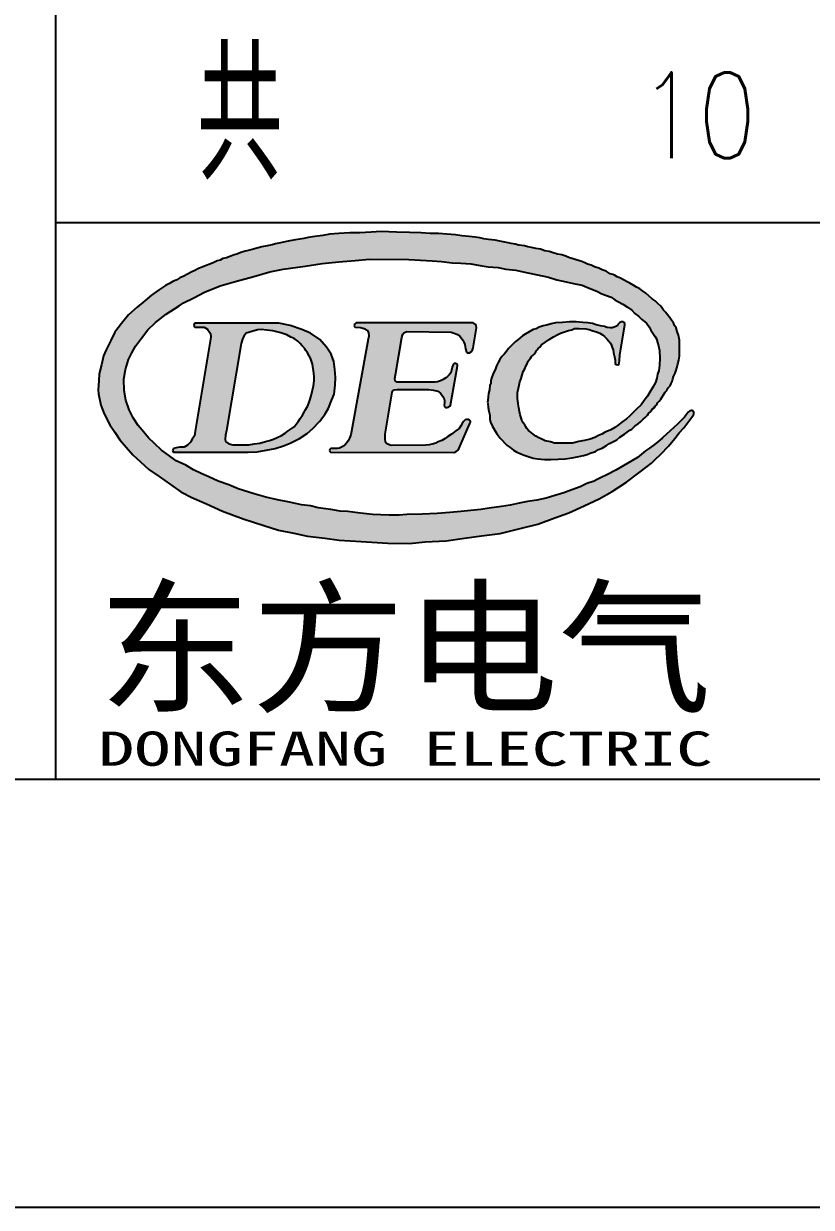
# Model space of a CAD drawing. Header units: millimetres. Extents: x 0 to 297, y 0 to 420.
# Drawn here: x 226.26 to 244.65, y 0 to 27.64 of the extents above; entities that cross this region are included whole.
import ezdxf
from ezdxf.enums import TextEntityAlignment as Align

# ---------------------------------------------------------------- set-up
doc = ezdxf.new("R2010")
doc.units = ezdxf.units.MM
doc.layers.add('PDM_Title', color=7, linetype='Continuous')
doc.styles.add('HZ', font='TXT.SHX', dxfattribs={"width": 0.667, "bigfont": 'HZTXT.SHX'})
doc.styles.add('pdmHT', font='SIMHEI.TTF')

# ---------------------------------------------------------------- blocks, each defined once
blk = doc.blocks.new('FitPDM_DWGFrame')
at = {"layer": 'PDM_Title'}
h = blk.add_hatch(color=2, dxfattribs=at)
h.paths.add_polyline_path([(230.2523, 20.6456), (230.2413, 20.6214), (230.2311, 20.599), (230.2437, 20.5754), (230.2556, 20.5533), (230.4718, 20.5535), (230.5135, 20.5293), (230.5547, 20.5055), (230.5859, 20.4603), (230.6223, 20.4077), (230.6289, 20.321), (230.2641, 18.1215), (230.2465, 18.0149), (230.1958, 17.9358), (230.1509, 17.8655), (230.0816, 17.797), (230.0027, 17.7544), (229.9086, 17.7529), (229.8229, 17.7339), (229.7541, 17.7188), (229.7339, 17.6724), (229.754, 17.6346), (229.7905, 17.6335), (231.504, 17.6335), (231.7114, 17.6452), (231.9226, 17.6838), (232.1291, 17.7216), (232.324, 17.7832), (232.482, 17.8478), (232.7003, 17.9566), (232.8751, 18.0717), (233.0142, 18.1835), (233.1687, 18.3507), (233.2947, 18.5115), (233.3803, 18.6606), (233.4492, 18.8395), (233.5063, 18.9877), (233.5335, 19.1988), (233.5402, 19.3801), (233.5284, 19.5662), (233.4981, 19.7475), (233.4377, 19.9194), (233.329, 20.0861), (233.1778, 20.2643), (232.9578, 20.4125), (232.7562, 20.5008), (232.4807, 20.5891), (232.2136, 20.6463), (231.9609, 20.6484)])
h.paths.add_polyline_path([(231.4508, 20.4115), (231.3983, 20.3464), (231.3719, 20.2712), (231.3359, 20.1691), (230.9932, 18.1381), (230.9683, 18.0326), (230.9674, 17.9388), (230.9742, 17.8804), (231.0489, 17.8316), (231.1391, 17.8029), (231.3206, 17.8014), (231.5174, 17.8068), (231.6397, 17.8249), (231.7729, 17.8447), (231.9065, 17.8824), (231.9974, 17.908), (232.096, 17.9358), (232.1813, 17.9782), (232.2776, 18.026), (232.3634, 18.0772), (232.4347, 18.1356), (232.5077, 18.1766), (232.5714, 18.2248), (232.6203, 18.2845), (232.68, 18.3573), (232.7176, 18.4201), (232.766, 18.501), (232.8059, 18.5674), (232.8324, 18.6116), (232.887, 18.7027), (232.9156, 18.7796), (232.9494, 18.8706), (232.976, 18.98), (232.9999, 19.0784), (233.0259, 19.1856), (233.0427, 19.2968), (233.0444, 19.3859), (233.0366, 19.4756), (233.0002, 19.6877), (232.9572, 19.8251), (232.9256, 19.8832), (232.8861, 19.9557), (232.844, 20.0101), (232.8145, 20.0604), (232.7626, 20.1205), (232.7189, 20.1709), (232.6593, 20.2245), (232.5753, 20.2915), (232.4972, 20.3231), (232.4016, 20.3721), (232.2673, 20.4241), (232.0767, 20.469), (231.938, 20.4857), (231.8072, 20.5013), (231.7179, 20.4904)], flags=0)
h.paths.add_polyline_path([(235.2065, 20.4518), (236.2414, 20.4392), (236.3114, 20.4126), (236.3879, 20.3787), (236.4401, 20.342), (236.4779, 20.3034), (236.5174, 20.2458), (236.5384, 20.2025), (236.5586, 20.1465), (236.5762, 20.044), (236.5997, 19.9714), (236.6157, 19.9517), (236.6358, 19.9502), (236.6677, 19.9534), (236.7064, 19.9777), (236.7399, 20.0204), (236.7588, 20.0734), (236.8327, 20.5401), (236.8267, 20.5885), (236.8074, 20.6177), (236.7796, 20.6406), (236.7521, 20.6536), (234.0239, 20.6536), (233.9846, 20.6254), (233.9796, 20.5875), (233.9964, 20.5529), (234.1208, 20.5418), (234.2098, 20.5213), (234.2769, 20.4803), (234.3123, 20.4314), (234.319, 20.3452), (234.3061, 20.2752), (233.8963, 18.0424), (233.871, 17.9634), (233.8354, 17.9017), (233.7933, 17.8463), (233.7488, 17.788), (233.6824, 17.7494), (233.6312, 17.7281), (233.5901, 17.7186), (233.4305, 17.7194), (233.4095, 17.7052), (233.4035, 17.6714), (233.4103, 17.6469), (233.4259, 17.6324), (236.307, 17.6262), (236.3491, 17.6382), (236.3978, 17.6784), (236.4228, 17.7081), (236.6782, 18.3009), (236.6921, 18.3336), (236.6904, 18.3651), (236.6728, 18.384), (236.6409, 18.3958), (236.5997, 18.3958), (236.5695, 18.3872), (236.533, 18.3502), (236.5013, 18.3019), (236.4661, 18.2484), (236.4278, 18.1898), (236.3474, 18.1307), (236.2455, 18.0557), (236.1653, 17.9967), (236.0985, 17.9555), (236.0217, 17.9082), (235.941, 17.872), (235.8822, 17.8405), (235.7999, 17.8231), (235.7243, 17.8058), (235.65, 17.7964), (234.8437, 17.79), (234.7759, 17.8141), (234.728, 17.8354), (234.7079, 17.8639), (234.7003, 17.9451), (234.7026, 18.055), (234.8571, 18.9885), (234.8654, 19.0383), (234.8826, 19.0664), (234.9086, 19.0876), (234.9781, 19.0957), (235.7105, 19.0957), (235.8321, 19.0795), (235.9304, 19.0566), (235.9933, 19.0117), (236.0319, 18.9604), (236.0715, 18.8997), (236.0858, 18.8414), (236.0823, 18.783), (236.0797, 18.7371), (236.0891, 18.6948), (236.1117, 18.6782), (236.1462, 18.6782), (236.18, 18.6883), (236.2069, 18.7057), (236.2244, 18.735), (236.3825, 19.6066), (236.3909, 19.6553), (236.3858, 19.6829), (236.3724, 19.6924), (236.3429, 19.7025), (236.3093, 19.7008), (236.2863, 19.6822), (236.2668, 19.6154), (236.248, 19.5503), (236.2303, 19.4896), (236.1973, 19.4415), (236.1548, 19.4044), (236.1187, 19.373), (236.0522, 19.3342), (235.9902, 19.298), (235.9229, 19.2743), (235.8651, 19.266), (234.9713, 19.2723), (234.9312, 19.2978), (234.9221, 19.3544), (234.9378, 19.4426), (235.0923, 20.313), (235.1014, 20.3629), (235.1165, 20.3864), (235.1375, 20.418)])
h.paths.add_polyline_path([(241.8166, 18.3903), (241.8619, 18.4507), (241.9029, 18.5055), (241.9092, 18.5236), (241.9121, 18.5425), (241.9111, 18.558), (241.8939, 18.5822), (241.8774, 18.6053), (241.8461, 18.6087), (241.8116, 18.5974), (241.7734, 18.565), (241.7296, 18.5074), (241.6867, 18.451), (241.6729, 18.4329), (241.5284, 18.2841), (241.3543, 18.1286), (241.2671, 18.0509), (241.174, 17.9666), (241.0614, 17.865), (240.9591, 17.7897), (240.8736, 17.7269), (240.7791, 17.6627), (240.5903, 17.5062), (240.46, 17.4295), (240.2715, 17.3187), (240.0881, 17.2107), (239.8958, 17.1153), (239.7274, 17.0317), (239.6362, 16.9864), (239.584, 16.9605), (239.409, 16.8989), (239.2558, 16.8275), (239.0602, 16.7553), (238.8745, 16.6866), (238.6605, 16.6229), (238.457, 16.5623), (238.2419, 16.5135), (238.0262, 16.4781), (237.8322, 16.4462), (237.6215, 16.3998), (237.4155, 16.3688), (237.1293, 16.3256), (236.9376, 16.2966), (236.7039, 16.2743), (236.471, 16.2521), (236.2081, 16.2271), (235.9156, 16.1991), (235.5675, 16.1826), (235.2058, 16.1802), (235.0281, 16.1664), (234.7902, 16.1641), (234.4015, 16.1814), (234.1973, 16.2044), (234.0613, 16.2198), (233.8258, 16.2463), (233.648, 16.2539), (233.4345, 16.2954), (233.137, 16.331), (232.954, 16.3781), (232.743, 16.4034), (232.4635, 16.4632), (232.1857, 16.5227), (231.9098, 16.5818), (231.6418, 16.6636), (231.2642, 16.7788), (231.0532, 16.8708), (230.7987, 16.9562), (230.5805, 17.0552), (230.4014, 17.1364), (230.2212, 17.2181), (230.0458, 17.3269), (229.8225, 17.4328), (229.6386, 17.564), (229.4761, 17.68), (229.3174, 17.8334), (229.1736, 17.9722), (229.023, 18.151), (228.936, 18.2543), (228.8123, 18.4395), (228.719, 18.6237), (228.6479, 18.8492), (228.6062, 19.0749), (228.6013, 19.335), (228.6381, 19.5607), (228.7043, 19.7956), (228.7873, 19.9521), (228.8704, 20.1088), (229.013, 20.2997), (229.1576, 20.4935), (229.3367, 20.6611), (229.5893, 20.8591), (229.8886, 21.0525), (229.9909, 21.1187), (230.2319, 21.2413), (230.4782, 21.3666), (230.8467, 21.5151), (231.2294, 21.6234), (231.6311, 21.7369), (232.0065, 21.8431), (232.3159, 21.9042), (232.8284, 21.981), (233.2307, 22.0414), (233.6182, 22.0755), (233.9976, 22.1088), (234.3374, 22.1387), (235.2491, 22.1307), (235.796, 22.0985), (236.0159, 22.085), (236.2649, 22.0563), (236.4673, 22.0447), (236.7038, 22.0312), (236.9171, 21.9963), (237.1064, 21.9653), (237.3402, 21.9445), (237.5217, 21.9111), (237.7547, 21.8847), (237.9937, 21.8325), (238.2561, 21.7753), (238.5154, 21.7188), (238.7086, 21.661), (238.9281, 21.6122), (239.1005, 21.5739), (239.2971, 21.5301), (239.4628, 21.4672), (239.6467, 21.3973), (239.7632, 21.3337), (239.8681, 21.2958), (239.9759, 21.2497), (240.0655, 21.1887), (240.1465, 21.1461), (240.2483, 21.0925), (240.3585, 21.0162), (240.4585, 20.947), (240.5333, 20.8758), (240.6191, 20.8136), (240.6872, 20.7417), (240.8023, 20.649), (240.8672, 20.5576), (240.9065, 20.4833), (240.9538, 20.416), (240.998, 20.3412), (241.0351, 20.2786), (241.0568, 20.1973), (241.0863, 20.1133), (241.1054, 20.0046), (241.1115, 19.821), (241.1092, 19.6664), (241.0901, 19.5426), (241.0607, 19.454), (241.0414, 19.3631), (241.0095, 19.2624), (240.9538, 19.1495), (240.9047, 19.0765), (240.8229, 18.9401), (240.745, 18.8382), (240.6788, 18.7386), (240.5718, 18.6357), (240.4907, 18.5576), (240.4026, 18.4734), (240.3364, 18.41), (240.2287, 18.3313), (240.1463, 18.271), (240.0604, 18.2082), (239.9675, 18.1574), (239.8363, 18.0993), (239.759, 18.0551), (239.6787, 18.0194), (239.5935, 17.9735), (239.4898, 17.9349), (239.3531, 17.9078), (239.2201, 17.8815), (239.0711, 17.8432), (238.8743, 17.8408), (238.653, 17.8448), (238.558, 17.8719), (238.4402, 17.8961), (238.3595, 17.9349), (238.2891, 17.9686), (238.2208, 18.0114), (238.1585, 18.0505), (238.1203, 18.0891), (238.0803, 18.1172), (238.0441, 18.1414), (238.0098, 18.1886), (237.9815, 18.2274), (237.9601, 18.2732), (237.9258, 18.3152), (237.8951, 18.3786), (237.8767, 18.4372), (237.8553, 18.5054), (237.8404, 18.5822), (237.8238, 18.6676), (237.8059, 18.7595), (237.7895, 18.8969), (237.7895, 19.0288), (237.8164, 19.1283), (237.8258, 19.1991), (237.8424, 19.2728), (237.8749, 19.3551), (237.9012, 19.4408), (237.9253, 19.5191), (237.9633, 19.5806), (237.986, 19.6398), (238.0185, 19.7003), (238.0387, 19.7579), (238.0596, 19.7918), (238.0959, 19.8298), (238.1174, 19.8665), (238.1567, 19.9), (238.1806, 19.9203), (238.1934, 19.9472), (238.2149, 19.9742), (238.2351, 20.0099), (238.2528, 20.0261), (238.2725, 20.0513), (238.3154, 20.0888), (238.3547, 20.1435), (238.4543, 20.213), (238.5312, 20.2667), (238.6273, 20.3236), (238.7168, 20.3765), (238.7965, 20.4133), (238.8664, 20.4357), (238.9784, 20.4717), (239.0595, 20.4902), (239.1196, 20.5195), (239.2331, 20.5224), (239.3833, 20.5172), (239.463, 20.5004), (239.5525, 20.4671), (239.6322, 20.4464), (239.7101, 20.4112), (239.772, 20.3732), (239.8192, 20.3312), (239.8744, 20.2822), (239.9202, 20.2248), (239.9596, 20.1754), (239.9851, 20.1269), (240.0011, 20.0757), (240.0269, 20.0222), (240.03, 19.9548), (240.0539, 19.8634), (240.068, 19.7811), (240.0717, 19.7011), (240.0833, 19.6844), (240.0993, 19.6775), (240.1361, 19.6723), (240.1526, 19.6815), (240.1655, 19.7028), (240.1686, 19.7823), (240.1809, 19.8968), (240.2995, 20.6083), (240.2995, 20.6417), (240.2804, 20.663), (240.2553, 20.6785), (240.2155, 20.6791), (240.178, 20.6641), (240.1535, 20.6417), (240.1333, 20.6123), (240.1156, 20.5866), (240.0879, 20.5709), (240.0443, 20.5536), (239.9997, 20.5359), (239.9512, 20.5385), (239.8807, 20.5488), (239.8218, 20.5673), (239.7305, 20.5868), (239.6254, 20.6093), (239.5404, 20.641), (239.4306, 20.6538), (239.3148, 20.6613), (239.1621, 20.6786), (239.0035, 20.6808), (238.8422, 20.6635), (238.6803, 20.6526), (238.578, 20.633), (238.4958, 20.6082), (238.3873, 20.5846), (238.2978, 20.5519), (238.2248, 20.5162), (238.153, 20.4955), (238.0599, 20.4411), (237.9706, 20.3889), (237.9038, 20.3499), (237.8489, 20.3006), (237.801, 20.2575), (237.7355, 20.2131), (237.656, 20.1297), (237.5814, 20.0515), (237.5241, 19.9777), (237.4817, 19.9231), (237.4254, 19.8656), (237.3809, 19.7971), (237.3423, 19.724), (237.3037, 19.6509), (237.2656, 19.5576), (237.2294, 19.4886), (237.1924, 19.3868), (237.171, 19.3056), (237.1654, 19.2475), (237.1458, 19.1957), (237.1351, 19.0928), (237.1124, 19.0047), (237.1075, 18.9299), (237.1014, 18.8384), (237.0895, 18.8044), (237.0987, 18.7699), (237.1086, 18.6755), (237.1176, 18.5883), (237.1447, 18.4965), (237.145, 18.408), (237.1634, 18.332), (237.2051, 18.2325), (237.2511, 18.1576), (237.3015, 18.0756), (237.3402, 18.0247), (237.3886, 17.9611), (237.4359, 17.9153), (237.4978, 17.8469), (237.5474, 17.7919), (237.6201, 17.7394), (237.6998, 17.6817), (237.7771, 17.6346), (237.8501, 17.6047), (237.9211, 17.5755), (238.0365, 17.5361), (238.1528, 17.4965), (238.2688, 17.4772), (238.4172, 17.4662), (238.5684, 17.4628), (238.742, 17.4715), (238.906, 17.4796), (239.0687, 17.5014), (239.222, 17.5348), (239.3307, 17.5585), (239.4141, 17.5767), (239.4875, 17.61), (239.6114, 17.6514), (239.6788, 17.6952), (239.7678, 17.7274), (239.8695, 17.7861), (239.94, 17.8327), (240.0142, 17.8716), (240.1099, 17.9251), (240.1828, 17.9868), (240.2858, 18.0523), (240.3545, 18.1036), (240.414, 18.148), (240.4569, 18.1715), (240.5323, 18.2394), (240.6071, 18.2923), (240.6728, 18.3505), (240.7249, 18.4063), (240.7684, 18.4413), (240.8272, 18.4989), (240.8487, 18.5398), (240.9085, 18.5904), (240.9447, 18.6468), (240.9839, 18.6716), (241.0066, 18.7073), (241.0428, 18.7424), (241.0636, 18.7827), (241.0974, 18.827), (241.1372, 18.869), (241.1611, 18.9133), (241.2005, 18.9692), (241.2391, 19.0325), (241.2771, 19.0716), (241.3126, 19.1389), (241.3593, 19.1862), (241.3806, 19.2366), (241.3984, 19.2844), (241.4186, 19.3466), (241.437, 19.4031), (241.4731, 19.4795), (241.4991, 19.5501), (241.5187, 19.629), (241.5359, 19.698), (241.5572, 19.7836), (241.5728, 19.8723), (241.5764, 20.0347), (241.5697, 20.248), (241.5513, 20.3654), (241.5175, 20.4527), (241.4935, 20.5357), (241.4555, 20.5926), (241.4316, 20.6536), (241.3905, 20.7187), (241.3356, 20.7917), (241.2967, 20.8435), (241.2555, 20.8982), (241.2019, 20.9529), (241.1382, 21.0433), (241.0642, 21.1047), (241.0018, 21.1709), (240.9379, 21.2146), (240.8644, 21.2797), (240.7907, 21.3449), (240.7106, 21.3982), (240.6475, 21.4494), (240.5696, 21.4885), (240.5046, 21.5288), (240.4126, 21.5794), (240.3354, 21.622), (240.2686, 21.6564), (240.1964, 21.6935), (240.116, 21.7277), (240.0571, 21.7663), (240.0161, 21.7841), (239.9559, 21.8014), (239.8572, 21.8592), (239.7647, 21.8921), (239.6875, 21.9295), (239.5887, 21.9634), (239.509, 22.0025), (239.427, 22.0265), (239.3509, 22.0599), (239.2663, 22.0979), (239.1848, 22.1157), (239.0891, 22.1508), (239.005, 22.1727), (238.9193, 22.2075), (238.8242, 22.2409), (238.7212, 22.2575), (238.625, 22.292), (238.5323, 22.3162), (238.4276, 22.3366), (238.3295, 22.3735), (238.2173, 22.3936), (238.1207, 22.4109), (238.0352, 22.431), (237.9518, 22.4506), (237.8206, 22.4697), (237.739, 22.4887), (237.6447, 22.5036), (237.5686, 22.5255), (237.4577, 22.5441), (237.3811, 22.5643), (237.2652, 22.5815), (237.1131, 22.5982), (237.0034, 22.6185), (236.9117, 22.6354), (236.8043, 22.6552), (236.6656, 22.6703), (236.4909, 22.6892), (236.3421, 22.7053), (236.1396, 22.7273), (235.9489, 22.7383), (235.7472, 22.7429), (235.5438, 22.7538), (235.2722, 22.7625), (234.9627, 22.7723), (234.6075, 22.7836), (234.3732, 22.775), (234.1047, 22.7531), (233.8784, 22.752), (233.619, 22.7405), (233.4101, 22.7208), (233.2409, 22.6903), (233.0545, 22.6706), (232.9012, 22.6481), (232.7988, 22.6251), (232.7112, 22.6054), (232.6059, 22.5928), (232.4772, 22.5708), (232.3937, 22.553), (232.2532, 22.523), (232.1427, 22.4993), (232.0578, 22.4758), (231.9462, 22.4522), (231.8219, 22.4319), (231.7348, 22.4077), (231.6468, 22.3834), (231.5432, 22.3546), (231.4339, 22.3243), (231.3258, 22.2942), (231.2388, 22.2562), (231.1762, 22.2383), (231.0923, 22.2144), (230.9941, 22.1739), (230.9082, 22.1567), (230.8469, 22.1201), (230.7789, 22.0988), (230.6954, 22.0649), (230.6036, 22.0275), (230.5178, 21.9926), (230.4272, 21.9556), (230.3401, 21.9201), (230.2543, 21.877), (230.1675, 21.8336), (230.0812, 21.7902), (229.9955, 21.7472), (229.9085, 21.7085), (229.8362, 21.6613), (229.7454, 21.6193), (229.665, 21.5704), (229.5707, 21.5249), (229.5008, 21.4797), (229.4286, 21.4328), (229.3537, 21.3743), (229.2444, 21.3015), (229.0873, 21.171), (228.9121, 21.0179), (228.707, 20.8386), (228.5452, 20.6347), (228.3876, 20.4359), (228.2927, 20.2387), (228.1871, 20.0197), (228.1206, 19.8816), (228.072, 19.6714), (228.0228, 19.4596), (228.013, 19.3009), (228.0065, 19.1948), (228, 19.0894), (228.0058, 18.9982), (228.0621, 18.7346), (228.1405, 18.5274), (228.2682, 18.2705), (228.3858, 18.0979), (228.506, 17.9217), (228.6556, 17.7479), (228.8071, 17.5721), (228.9843, 17.4096), (229.1816, 17.2285), (229.4209, 17.0625), (229.6834, 16.8802), (229.932, 16.7078), (230.1856, 16.5747), (230.5265, 16.4251), (230.9038, 16.2595), (231.3825, 16.0751), (231.8698, 15.9209), (232.2122, 15.8125), (232.564, 15.7394), (232.8882, 15.6721), (233.2875, 15.622), (233.6254, 15.5796), (234.1366, 15.5461), (234.7586, 15.5051), (235.2672, 15.5), (235.6351, 15.5368), (236.1224, 15.5622), (236.554, 15.622), (236.952, 15.6772), (237.3852, 15.7372), (237.8488, 15.8522), (238.2655, 15.9556), (238.6606, 16.0986), (238.9855, 16.2161), (239.3509, 16.3835), (239.699, 16.5429), (240.0009, 16.715), (240.3395, 16.9372), (240.6266, 17.1536), (240.8215, 17.3007), (240.9216, 17.3761), (240.9989, 17.4529), (241.1367, 17.5864), (241.3182, 17.7706), (241.461, 17.9528), (241.5626, 18.0826), (241.6732, 18.1984)])
at = {"layer": 'PDM_Title', "color": 2}
for p, q in [((227, 58), (227, 10)), ((227, 23), (287, 23)), ((233.0545, 22.6706), (232.9012, 22.6481)), ((233.2409, 22.6903), (233.0545, 22.6706)), ((233.4101, 22.7208), (233.2409, 22.6903)), ((233.619, 22.7405), (233.4101, 22.7208)), ((233.8784, 22.752), (233.619, 22.7405)), ((234.1047, 22.7531), (233.8784, 22.752)), ((234.3732, 22.775), (234.1047, 22.7531)), ((234.6075, 22.7836), (234.3732, 22.775)), ((234.9627, 22.7723), (234.6075, 22.7836)), ((235.2722, 22.7625), (234.9627, 22.7723)), ((235.5438, 22.7538), (235.2722, 22.7625)), ((235.7472, 22.7429), (235.5438, 22.7538)), ((235.9489, 22.7383), (235.7472, 22.7429)), ((236.1396, 22.7273), (235.9489, 22.7383)), ((236.3421, 22.7053), (236.1396, 22.7273)), ((236.4909, 22.6892), (236.3421, 22.7053)), ((236.6656, 22.6703), (236.4909, 22.6892)), ((236.8043, 22.6552), (236.6656, 22.6703)), ((231.7348, 22.4077), (231.6468, 22.3834)), ((231.8219, 22.4319), (231.7348, 22.4077)), ((231.9462, 22.4522), (231.8219, 22.4319)), ((232.0578, 22.4758), (231.9462, 22.4522)), ((232.1427, 22.4993), (232.0578, 22.4758)), ((232.2532, 22.523), (232.1427, 22.4993)), ((232.3937, 22.553), (232.2532, 22.523)), ((232.4772, 22.5708), (232.3937, 22.553)), ((232.6059, 22.5928), (232.4772, 22.5708)), ((232.7112, 22.6054), (232.6059, 22.5928)), ((232.7988, 22.6251), (232.7112, 22.6054)), ((232.9012, 22.6481), (232.7988, 22.6251)), ((236.9117, 22.6354), (236.8043, 22.6552)), ((237.0034, 22.6185), (236.9117, 22.6354)), ((237.1131, 22.5982), (237.0034, 22.6185)), ((237.2652, 22.5815), (237.1131, 22.5982)), ((237.3811, 22.5643), (237.2652, 22.5815)), ((237.4577, 22.5441), (237.3811, 22.5643)), ((237.5686, 22.5255), (237.4577, 22.5441)), ((237.6447, 22.5036), (237.5686, 22.5255)), ((237.739, 22.4887), (237.6447, 22.5036)), ((237.8206, 22.4697), (237.739, 22.4887)), ((237.9518, 22.4506), (237.8206, 22.4697)), ((238.0352, 22.431), (237.9518, 22.4506)), ((238.1207, 22.4109), (238.0352, 22.431)), ((238.2173, 22.3936), (238.1207, 22.4109)), ((238.3295, 22.3735), (238.2173, 22.3936)), ((230.8469, 22.1201), (230.7789, 22.0988)), ((230.9082, 22.1567), (230.8469, 22.1201)), ((230.9941, 22.1739), (230.9082, 22.1567)), ((231.0923, 22.2144), (230.9941, 22.1739)), ((231.1762, 22.2383), (231.0923, 22.2144)), ((231.2388, 22.2562), (231.1762, 22.2383)), ((231.3258, 22.2942), (231.2388, 22.2562)), ((231.4339, 22.3243), (231.3258, 22.2942)), ((231.5432, 22.3546), (231.4339, 22.3243)), ((231.6468, 22.3834), (231.5432, 22.3546)), ((233.9976, 22.1088), (234.3374, 22.1387)), ((234.3374, 22.1387), (235.2491, 22.1307)), ((235.2491, 22.1307), (235.796, 22.0985)), ((238.4276, 22.3366), (238.3295, 22.3735)), ((238.5323, 22.3162), (238.4276, 22.3366)), ((238.625, 22.292), (238.5323, 22.3162)), ((238.7212, 22.2575), (238.625, 22.292)), ((238.8242, 22.2409), (238.7212, 22.2575)), ((238.9193, 22.2075), (238.8242, 22.2409)), ((239.005, 22.1727), (238.9193, 22.2075)), ((239.0891, 22.1508), (239.005, 22.1727)), ((239.1848, 22.1157), (239.0891, 22.1508)), ((239.2663, 22.0979), (239.1848, 22.1157)), ((230.2543, 21.877), (230.1675, 21.8336)), ((230.3401, 21.9201), (230.2543, 21.877)), ((230.4272, 21.9556), (230.3401, 21.9201)), ((230.5178, 21.9926), (230.4272, 21.9556)), ((230.6036, 22.0275), (230.5178, 21.9926)), ((230.6954, 22.0649), (230.6036, 22.0275)), ((230.7789, 22.0988), (230.6954, 22.0649)), ((231.6311, 21.7369), (232.0065, 21.8431)), ((232.0065, 21.8431), (232.3159, 21.9042)), ((232.3159, 21.9042), (232.8284, 21.981)), ((232.8284, 21.981), (233.2307, 22.0414)), ((233.2307, 22.0414), (233.6182, 22.0755)), ((233.6182, 22.0755), (233.9976, 22.1088)), ((235.796, 22.0985), (236.0159, 22.085)), ((236.0159, 22.085), (236.2649, 22.0563)), ((236.2649, 22.0563), (236.4673, 22.0447)), ((236.4673, 22.0447), (236.7038, 22.0312)), ((236.7038, 22.0312), (236.9171, 21.9963)), ((236.9171, 21.9963), (237.1064, 21.9653)), ((237.1064, 21.9653), (237.3402, 21.9445)), ((237.3402, 21.9445), (237.5217, 21.9111)), ((237.5217, 21.9111), (237.7547, 21.8847)), ((237.7547, 21.8847), (237.9937, 21.8325)), ((239.3509, 22.0599), (239.2663, 22.0979)), ((239.427, 22.0265), (239.3509, 22.0599)), ((239.509, 22.0025), (239.427, 22.0265)), ((239.5887, 21.9634), (239.509, 22.0025)), ((239.6875, 21.9295), (239.5887, 21.9634)), ((239.7647, 21.8921), (239.6875, 21.9295)), ((239.8572, 21.8592), (239.7647, 21.8921)), ((239.9559, 21.8014), (239.8572, 21.8592)), ((229.665, 21.5704), (229.5707, 21.5249)), ((229.7454, 21.6193), (229.665, 21.5704)), ((229.8362, 21.6613), (229.7454, 21.6193)), ((229.9085, 21.7085), (229.8362, 21.6613)), ((229.9955, 21.7472), (229.9085, 21.7085)), ((230.0812, 21.7902), (229.9955, 21.7472)), ((230.1675, 21.8336), (230.0812, 21.7902)), ((230.8467, 21.5151), (231.2294, 21.6234)), ((231.2294, 21.6234), (231.6311, 21.7369)), ((237.9937, 21.8325), (238.2561, 21.7753)), ((238.2561, 21.7753), (238.5154, 21.7188)), ((238.5154, 21.7188), (238.7086, 21.661)), ((238.7086, 21.661), (238.9281, 21.6122)), ((238.9281, 21.6122), (239.1005, 21.5739)), ((239.1005, 21.5739), (239.2971, 21.5301)), ((240.0161, 21.7841), (239.9559, 21.8014)), ((240.0571, 21.7663), (240.0161, 21.7841)), ((240.116, 21.7277), (240.0571, 21.7663)), ((240.1964, 21.6935), (240.116, 21.7277)), ((240.2686, 21.6564), (240.1964, 21.6935)), ((240.3354, 21.622), (240.2686, 21.6564)), ((240.4126, 21.5794), (240.3354, 21.622)), ((240.5046, 21.5288), (240.4126, 21.5794)), ((229.2444, 21.3015), (229.0873, 21.171)), ((229.3537, 21.3743), (229.2444, 21.3015)), ((229.4286, 21.4328), (229.3537, 21.3743)), ((229.5008, 21.4797), (229.4286, 21.4328)), ((229.5707, 21.5249), (229.5008, 21.4797)), ((230.2319, 21.2413), (230.4782, 21.3666)), ((230.4782, 21.3666), (230.8467, 21.5151)), ((239.2971, 21.5301), (239.4628, 21.4672)), ((239.4628, 21.4672), (239.6467, 21.3973)), ((239.6467, 21.3973), (239.7632, 21.3337)), ((239.7632, 21.3337), (239.8681, 21.2958)), ((239.8681, 21.2958), (239.9759, 21.2497)), ((240.5696, 21.4885), (240.5046, 21.5288)), ((240.6475, 21.4494), (240.5696, 21.4885)), ((240.7106, 21.3982), (240.6475, 21.4494)), ((240.7907, 21.3449), (240.7106, 21.3982)), ((240.8644, 21.2797), (240.7907, 21.3449)), ((228.9121, 21.0179), (228.707, 20.8386)), ((229.0873, 21.171), (228.9121, 21.0179)), ((229.5893, 20.8591), (229.8886, 21.0525)), ((229.8886, 21.0525), (229.9909, 21.1187)), ((229.9909, 21.1187), (230.2319, 21.2413)), ((239.9759, 21.2497), (240.0655, 21.1887)), ((240.0655, 21.1887), (240.1465, 21.1461)), ((240.1465, 21.1461), (240.2483, 21.0925)), ((240.2483, 21.0925), (240.3585, 21.0162)), ((240.3585, 21.0162), (240.4585, 20.947)), ((240.9379, 21.2146), (240.8644, 21.2797)), ((241.0018, 21.1709), (240.9379, 21.2146)), ((241.0642, 21.1047), (241.0018, 21.1709)), ((241.1382, 21.0433), (241.0642, 21.1047)), ((241.2019, 20.9529), (241.1382, 21.0433)), ((228.707, 20.8386), (228.5452, 20.6347)), ((229.3367, 20.6611), (229.5893, 20.8591)), ((240.4585, 20.947), (240.5333, 20.8758)), ((240.5333, 20.8758), (240.6191, 20.8136)), ((240.6191, 20.8136), (240.6872, 20.7417)), ((240.6872, 20.7417), (240.8023, 20.649)), ((241.2555, 20.8982), (241.2019, 20.9529)), ((241.2967, 20.8435), (241.2555, 20.8982)), ((241.3356, 20.7917), (241.2967, 20.8435)), ((241.3905, 20.7187), (241.3356, 20.7917)), ((228.5452, 20.6347), (228.3876, 20.4359)), ((229.013, 20.2997), (229.1576, 20.4935)), ((229.1576, 20.4935), (229.3367, 20.6611)), ((230.2413, 20.6214), (230.2311, 20.599)), ((230.2311, 20.599), (230.2437, 20.5754)), ((230.2523, 20.6456), (230.2413, 20.6214)), ((230.2437, 20.5754), (230.2556, 20.5533)), ((231.9609, 20.6484), (230.2523, 20.6456)), ((230.2556, 20.5533), (230.4718, 20.5535)), ((230.4718, 20.5535), (230.5135, 20.5293)), ((230.5135, 20.5293), (230.5547, 20.5055)), ((230.5547, 20.5055), (230.5859, 20.4603)), ((230.5859, 20.4603), (230.6223, 20.4077)), ((231.7179, 20.4904), (231.4508, 20.4115)), ((231.8072, 20.5013), (231.7179, 20.4904)), ((231.938, 20.4857), (231.8072, 20.5013)), ((232.0767, 20.469), (231.938, 20.4857)), ((232.2136, 20.6463), (231.9609, 20.6484)), ((232.2673, 20.4241), (232.0767, 20.469)), ((232.4807, 20.5891), (232.2136, 20.6463)), ((232.7562, 20.5008), (232.4807, 20.5891)), ((232.9578, 20.4125), (232.7562, 20.5008)), ((233.9846, 20.6254), (233.9796, 20.5875)), ((233.9796, 20.5875), (233.9964, 20.5529)), ((234.0239, 20.6536), (233.9846, 20.6254)), ((233.9964, 20.5529), (234.1208, 20.5418)), ((236.7521, 20.6536), (234.0239, 20.6536)), ((234.1208, 20.5418), (234.2098, 20.5213)), ((234.2098, 20.5213), (234.2769, 20.4803)), ((234.2769, 20.4803), (234.3123, 20.4314)), ((236.7796, 20.6406), (236.7521, 20.6536)), ((236.7588, 20.0734), (236.8327, 20.5401)), ((236.8074, 20.6177), (236.7796, 20.6406)), ((236.8267, 20.5885), (236.8074, 20.6177)), ((236.8327, 20.5401), (236.8267, 20.5885)), ((238.153, 20.4955), (238.0599, 20.4411)), ((238.2248, 20.5162), (238.153, 20.4955)), ((238.2978, 20.5519), (238.2248, 20.5162)), ((238.3873, 20.5846), (238.2978, 20.5519)), ((238.4958, 20.6082), (238.3873, 20.5846)), ((238.578, 20.633), (238.4958, 20.6082)), ((238.6803, 20.6526), (238.578, 20.633)), ((238.8422, 20.6635), (238.6803, 20.6526)), ((239.0035, 20.6808), (238.8422, 20.6635)), ((238.8664, 20.4357), (238.9784, 20.4717)), ((238.9784, 20.4717), (239.0595, 20.4902)), ((239.1621, 20.6786), (239.0035, 20.6808)), ((239.0595, 20.4902), (239.1196, 20.5195)), ((239.1196, 20.5195), (239.2331, 20.5224)), ((239.3148, 20.6613), (239.1621, 20.6786)), ((239.2331, 20.5224), (239.3833, 20.5172)), ((239.4306, 20.6538), (239.3148, 20.6613)), ((239.3833, 20.5172), (239.463, 20.5004)), ((239.5404, 20.641), (239.4306, 20.6538)), ((239.463, 20.5004), (239.5525, 20.4671)), ((239.6254, 20.6093), (239.5404, 20.641)), ((239.5525, 20.4671), (239.6322, 20.4464)), ((239.7305, 20.5868), (239.6254, 20.6093)), ((239.8218, 20.5673), (239.7305, 20.5868)), ((239.8807, 20.5488), (239.8218, 20.5673)), ((239.9512, 20.5385), (239.8807, 20.5488)), ((239.9997, 20.5359), (239.9512, 20.5385)), ((240.0443, 20.5536), (239.9997, 20.5359)), ((240.0879, 20.5709), (240.0443, 20.5536)), ((240.1156, 20.5866), (240.0879, 20.5709)), ((240.1333, 20.6123), (240.1156, 20.5866)), ((240.1535, 20.6417), (240.1333, 20.6123)), ((240.178, 20.6641), (240.1535, 20.6417)), ((240.2155, 20.6791), (240.178, 20.6641)), ((240.1809, 19.8968), (240.2995, 20.6083)), ((240.2553, 20.6785), (240.2155, 20.6791)), ((240.2804, 20.663), (240.2553, 20.6785)), ((240.2995, 20.6417), (240.2804, 20.663)), ((240.2995, 20.6083), (240.2995, 20.6417)), ((240.8023, 20.649), (240.8672, 20.5576)), ((240.8672, 20.5576), (240.9065, 20.4833)), ((240.9065, 20.4833), (240.9538, 20.416)), ((241.4316, 20.6536), (241.3905, 20.7187)), ((241.4555, 20.5926), (241.4316, 20.6536)), ((241.4935, 20.5357), (241.4555, 20.5926)), ((241.5175, 20.4527), (241.4935, 20.5357)), ((228.2927, 20.2387), (228.1871, 20.0197)), ((228.3876, 20.4359), (228.2927, 20.2387)), ((228.8704, 20.1088), (229.013, 20.2997)), ((230.6289, 20.321), (230.2641, 18.1215)), ((230.6223, 20.4077), (230.6289, 20.321)), ((231.3719, 20.2712), (231.3359, 20.1691)), ((231.3983, 20.3464), (231.3719, 20.2712)), ((231.4508, 20.4115), (231.3983, 20.3464)), ((232.4016, 20.3721), (232.2673, 20.4241)), ((232.4972, 20.3231), (232.4016, 20.3721)), ((232.5753, 20.2915), (232.4972, 20.3231)), ((232.6593, 20.2245), (232.5753, 20.2915)), ((232.7189, 20.1709), (232.6593, 20.2245)), ((233.1778, 20.2643), (232.9578, 20.4125)), ((233.329, 20.0861), (233.1778, 20.2643)), ((234.3061, 20.2752), (233.8963, 18.0424)), ((234.319, 20.3452), (234.3061, 20.2752)), ((234.3123, 20.4314), (234.319, 20.3452)), ((234.9378, 19.4426), (235.0923, 20.313)), ((235.0923, 20.313), (235.1014, 20.3629)), ((235.1014, 20.3629), (235.1165, 20.3864)), ((235.1165, 20.3864), (235.1375, 20.418)), ((235.1375, 20.418), (235.2065, 20.4518)), ((235.2065, 20.4518), (236.2414, 20.4392)), ((236.2414, 20.4392), (236.3114, 20.4126)), ((236.3114, 20.4126), (236.3879, 20.3787)), ((236.3879, 20.3787), (236.4401, 20.342)), ((236.4401, 20.342), (236.4779, 20.3034)), ((236.4779, 20.3034), (236.5174, 20.2458)), ((236.5174, 20.2458), (236.5384, 20.2025)), ((236.5384, 20.2025), (236.5586, 20.1465)), ((237.7355, 20.2131), (237.656, 20.1297)), ((237.801, 20.2575), (237.7355, 20.2131)), ((237.8489, 20.3006), (237.801, 20.2575)), ((237.9038, 20.3499), (237.8489, 20.3006)), ((237.9706, 20.3889), (237.9038, 20.3499)), ((238.0599, 20.4411), (237.9706, 20.3889)), ((238.3547, 20.1435), (238.4543, 20.213)), ((238.4543, 20.213), (238.5312, 20.2667)), ((238.5312, 20.2667), (238.6273, 20.3236)), ((238.6273, 20.3236), (238.7168, 20.3765)), ((238.7168, 20.3765), (238.7965, 20.4133)), ((238.7965, 20.4133), (238.8664, 20.4357)), ((239.6322, 20.4464), (239.7101, 20.4112)), ((239.7101, 20.4112), (239.772, 20.3732)), ((239.772, 20.3732), (239.8192, 20.3312)), ((239.8192, 20.3312), (239.8744, 20.2822)), ((239.8744, 20.2822), (239.9202, 20.2248)), ((239.9202, 20.2248), (239.9596, 20.1754)), ((240.9538, 20.416), (240.998, 20.3412)), ((240.998, 20.3412), (241.0351, 20.2786)), ((241.0351, 20.2786), (241.0568, 20.1973)), ((241.0568, 20.1973), (241.0863, 20.1133)), ((241.5513, 20.3654), (241.5175, 20.4527)), ((241.5697, 20.248), (241.5513, 20.3654)), ((241.5764, 20.0347), (241.5697, 20.248)), ((228.1871, 20.0197), (228.1206, 19.8816)), ((228.7043, 19.7956), (228.7873, 19.9521)), ((228.7873, 19.9521), (228.8704, 20.1088)), ((231.3359, 20.1691), (230.9932, 18.1381)), ((232.7626, 20.1205), (232.7189, 20.1709)), ((232.8145, 20.0604), (232.7626, 20.1205)), ((232.844, 20.0101), (232.8145, 20.0604)), ((232.8861, 19.9557), (232.844, 20.0101)), ((232.9256, 19.8832), (232.8861, 19.9557)), ((233.4377, 19.9194), (233.329, 20.0861)), ((233.4981, 19.7475), (233.4377, 19.9194)), ((236.5586, 20.1465), (236.5762, 20.044)), ((236.5762, 20.044), (236.5997, 19.9714)), ((236.5997, 19.9714), (236.6157, 19.9517)), ((236.6157, 19.9517), (236.6358, 19.9502)), ((236.6358, 19.9502), (236.6677, 19.9534)), ((236.6677, 19.9534), (236.7064, 19.9777)), ((236.7064, 19.9777), (236.7399, 20.0204)), ((236.7399, 20.0204), (236.7588, 20.0734)), ((237.4817, 19.9231), (237.4254, 19.8656)), ((237.5241, 19.9777), (237.4817, 19.9231)), ((237.5814, 20.0515), (237.5241, 19.9777)), ((237.656, 20.1297), (237.5814, 20.0515)), ((238.1567, 19.9), (238.1806, 19.9203)), ((238.1806, 19.9203), (238.1934, 19.9472)), ((238.1934, 19.9472), (238.2149, 19.9742)), ((238.2149, 19.9742), (238.2351, 20.0099)), ((238.2351, 20.0099), (238.2528, 20.0261)), ((238.2528, 20.0261), (238.2725, 20.0513)), ((238.2725, 20.0513), (238.3154, 20.0888)), ((238.3154, 20.0888), (238.3547, 20.1435)), ((239.9596, 20.1754), (239.9851, 20.1269)), ((239.9851, 20.1269), (240.0011, 20.0757)), ((240.0011, 20.0757), (240.0269, 20.0222)), ((240.0269, 20.0222), (240.03, 19.9548)), ((240.03, 19.9548), (240.0539, 19.8634)), ((241.0863, 20.1133), (241.1054, 20.0046)), ((241.1054, 20.0046), (241.1115, 19.821)), ((241.5728, 19.8723), (241.5764, 20.0347)), ((228.072, 19.6714), (228.0228, 19.4596)), ((228.1206, 19.8816), (228.072, 19.6714)), ((228.6381, 19.5607), (228.7043, 19.7956)), ((232.9572, 19.8251), (232.9256, 19.8832)), ((233.0002, 19.6877), (232.9572, 19.8251)), ((233.0366, 19.4756), (233.0002, 19.6877)), ((233.5284, 19.5662), (233.4981, 19.7475)), ((236.2863, 19.6822), (236.2668, 19.6154)), ((236.3093, 19.7008), (236.2863, 19.6822)), ((236.3429, 19.7025), (236.3093, 19.7008)), ((236.3724, 19.6924), (236.3429, 19.7025)), ((236.3858, 19.6829), (236.3724, 19.6924)), ((236.3825, 19.6066), (236.3909, 19.6553)), ((236.3909, 19.6553), (236.3858, 19.6829)), ((237.3037, 19.6509), (237.2656, 19.5576)), ((237.3423, 19.724), (237.3037, 19.6509)), ((237.3809, 19.7971), (237.3423, 19.724)), ((237.4254, 19.8656), (237.3809, 19.7971)), ((237.9633, 19.5806), (237.986, 19.6398)), ((237.986, 19.6398), (238.0185, 19.7003)), ((238.0185, 19.7003), (238.0387, 19.7579)), ((238.0387, 19.7579), (238.0596, 19.7918)), ((238.0596, 19.7918), (238.0959, 19.8298)), ((238.0959, 19.8298), (238.1174, 19.8665)), ((238.1174, 19.8665), (238.1567, 19.9)), ((240.0539, 19.8634), (240.068, 19.7811)), ((240.068, 19.7811), (240.0717, 19.7011)), ((240.0717, 19.7011), (240.0833, 19.6844)), ((240.0833, 19.6844), (240.0993, 19.6775)), ((240.0993, 19.6775), (240.1361, 19.6723)), ((240.1361, 19.6723), (240.1526, 19.6815)), ((240.1526, 19.6815), (240.1655, 19.7028)), ((240.1655, 19.7028), (240.1686, 19.7823)), ((240.1686, 19.7823), (240.1809, 19.8968)), ((241.1092, 19.6664), (241.0901, 19.5426)), ((241.1115, 19.821), (241.1092, 19.6664)), ((241.4991, 19.5501), (241.5187, 19.629)), ((241.5187, 19.629), (241.5359, 19.698)), ((241.5359, 19.698), (241.5572, 19.7836)), ((241.5572, 19.7836), (241.5728, 19.8723)), ((228.0228, 19.4596), (228.013, 19.3009)), ((228.6013, 19.335), (228.6381, 19.5607)), ((233.0444, 19.3859), (233.0366, 19.4756)), ((233.0427, 19.2968), (233.0444, 19.3859)), ((233.5402, 19.3801), (233.5284, 19.5662)), ((233.5335, 19.1988), (233.5402, 19.3801)), ((234.9221, 19.3544), (234.9378, 19.4426)), ((234.9312, 19.2978), (234.9221, 19.3544)), ((236.1187, 19.373), (236.0522, 19.3342)), ((236.1548, 19.4044), (236.1187, 19.373)), ((236.1973, 19.4415), (236.1548, 19.4044)), ((236.2303, 19.4896), (236.1973, 19.4415)), ((236.2244, 18.735), (236.3825, 19.6066)), ((236.248, 19.5503), (236.2303, 19.4896)), ((236.2668, 19.6154), (236.248, 19.5503)), ((237.1924, 19.3868), (237.171, 19.3056)), ((237.2294, 19.4886), (237.1924, 19.3868)), ((237.2656, 19.5576), (237.2294, 19.4886)), ((237.8424, 19.2728), (237.8749, 19.3551)), ((237.8749, 19.3551), (237.9012, 19.4408)), ((237.9012, 19.4408), (237.9253, 19.5191)), ((237.9253, 19.5191), (237.9633, 19.5806)), ((241.0414, 19.3631), (241.0095, 19.2624)), ((241.0607, 19.454), (241.0414, 19.3631)), ((241.0901, 19.5426), (241.0607, 19.454)), ((241.4186, 19.3466), (241.437, 19.4031)), ((241.437, 19.4031), (241.4731, 19.4795)), ((241.4731, 19.4795), (241.4991, 19.5501)), ((228.0065, 19.1948), (228, 19.0894)), ((228, 19.0894), (228.0058, 18.9982)), ((228.013, 19.3009), (228.0065, 19.1948)), ((228.6062, 19.0749), (228.6013, 19.335)), ((228.6479, 18.8492), (228.6062, 19.0749)), ((232.976, 18.98), (232.9999, 19.0784)), ((232.9999, 19.0784), (233.0259, 19.1856)), ((233.0259, 19.1856), (233.0427, 19.2968)), ((233.5063, 18.9877), (233.5335, 19.1988)), ((234.8826, 19.0664), (234.9086, 19.0876)), ((234.9086, 19.0876), (234.9781, 19.0957)), ((234.9713, 19.2723), (234.9312, 19.2978)), ((235.8651, 19.266), (234.9713, 19.2723)), ((234.9781, 19.0957), (235.7105, 19.0957)), ((235.7105, 19.0957), (235.8321, 19.0795)), ((235.8321, 19.0795), (235.9304, 19.0566)), ((235.9229, 19.2743), (235.8651, 19.266)), ((235.9902, 19.298), (235.9229, 19.2743)), ((236.0522, 19.3342), (235.9902, 19.298)), ((237.1351, 19.0928), (237.1124, 19.0047)), ((237.1458, 19.1957), (237.1351, 19.0928)), ((237.1654, 19.2475), (237.1458, 19.1957)), ((237.171, 19.3056), (237.1654, 19.2475)), ((237.7895, 19.0288), (237.8164, 19.1283)), ((237.8164, 19.1283), (237.8258, 19.1991)), ((237.8258, 19.1991), (237.8424, 19.2728)), ((240.9047, 19.0765), (240.8229, 18.9401)), ((240.9538, 19.1495), (240.9047, 19.0765)), ((241.0095, 19.2624), (240.9538, 19.1495)), ((241.2391, 19.0325), (241.2771, 19.0716)), ((241.2771, 19.0716), (241.3126, 19.1389)), ((241.3126, 19.1389), (241.3593, 19.1862)), ((241.3593, 19.1862), (241.3806, 19.2366)), ((241.3806, 19.2366), (241.3984, 19.2844)), ((241.3984, 19.2844), (241.4186, 19.3466)), ((228.0058, 18.9982), (228.0621, 18.7346)), ((228.719, 18.6237), (228.6479, 18.8492)), ((232.9156, 18.7796), (232.9494, 18.8706)), ((232.9494, 18.8706), (232.976, 18.98)), ((233.3803, 18.6606), (233.4492, 18.8395)), ((233.4492, 18.8395), (233.5063, 18.9877)), ((234.7026, 18.055), (234.8571, 18.9885)), ((234.8571, 18.9885), (234.8654, 19.0383)), ((234.8654, 19.0383), (234.8826, 19.0664)), ((235.9304, 19.0566), (235.9933, 19.0117)), ((235.9933, 19.0117), (236.0319, 18.9604)), ((236.0319, 18.9604), (236.0715, 18.8997)), ((236.0715, 18.8997), (236.0858, 18.8414)), ((236.0858, 18.8414), (236.0823, 18.783)), ((237.1014, 18.8384), (237.0895, 18.8044)), ((237.0895, 18.8044), (237.0987, 18.7699)), ((237.1075, 18.9299), (237.1014, 18.8384)), ((237.1124, 19.0047), (237.1075, 18.9299)), ((237.7895, 18.8969), (237.7895, 19.0288)), ((237.8059, 18.7595), (237.7895, 18.8969)), ((240.745, 18.8382), (240.6788, 18.7386)), ((240.8229, 18.9401), (240.745, 18.8382)), ((241.0636, 18.7827), (241.0974, 18.827)), ((241.0974, 18.827), (241.1372, 18.869)), ((241.1372, 18.869), (241.1611, 18.9133)), ((241.1611, 18.9133), (241.2005, 18.9692)), ((241.2005, 18.9692), (241.2391, 19.0325)), ((228.0621, 18.7346), (228.1405, 18.5274)), ((228.1405, 18.5274), (228.2682, 18.2705)), ((228.8123, 18.4395), (228.719, 18.6237)), ((232.766, 18.501), (232.8059, 18.5674)), ((232.8059, 18.5674), (232.8324, 18.6116)), ((232.8324, 18.6116), (232.887, 18.7027)), ((232.887, 18.7027), (232.9156, 18.7796)), ((233.2947, 18.5115), (233.3803, 18.6606)), ((236.0823, 18.783), (236.0797, 18.7371)), ((236.0797, 18.7371), (236.0891, 18.6948)), ((236.0891, 18.6948), (236.1117, 18.6782)), ((236.1117, 18.6782), (236.1462, 18.6782)), ((236.1462, 18.6782), (236.18, 18.6883)), ((236.18, 18.6883), (236.2069, 18.7057)), ((236.2069, 18.7057), (236.2244, 18.735)), ((237.0987, 18.7699), (237.1086, 18.6755)), ((237.1086, 18.6755), (237.1176, 18.5883)), ((237.1176, 18.5883), (237.1447, 18.4965)), ((237.8238, 18.6676), (237.8059, 18.7595)), ((237.8404, 18.5822), (237.8238, 18.6676)), ((237.8553, 18.5054), (237.8404, 18.5822)), ((240.4907, 18.5576), (240.4026, 18.4734)), ((240.5718, 18.6357), (240.4907, 18.5576)), ((240.6788, 18.7386), (240.5718, 18.6357)), ((240.8272, 18.4989), (240.8487, 18.5398)), ((240.8487, 18.5398), (240.9085, 18.5904)), ((240.9085, 18.5904), (240.9447, 18.6468)), ((240.9447, 18.6468), (240.9839, 18.6716)), ((240.9839, 18.6716), (241.0066, 18.7073)), ((241.0066, 18.7073), (241.0428, 18.7424)), ((241.0428, 18.7424), (241.0636, 18.7827)), ((241.7734, 18.565), (241.7296, 18.5074)), ((241.8116, 18.5974), (241.7734, 18.565)), ((241.8461, 18.6087), (241.8116, 18.5974)), ((241.8774, 18.6053), (241.8461, 18.6087)), ((241.8939, 18.5822), (241.8774, 18.6053)), ((241.9111, 18.558), (241.8939, 18.5822)), ((241.9029, 18.5055), (241.9092, 18.5236)), ((241.9092, 18.5236), (241.9121, 18.5425)), ((241.9121, 18.5425), (241.9111, 18.558)), ((228.2682, 18.2705), (228.3858, 18.0979)), ((228.936, 18.2543), (228.8123, 18.4395)), ((229.023, 18.151), (228.936, 18.2543)), ((232.5714, 18.2248), (232.6203, 18.2845)), ((232.6203, 18.2845), (232.68, 18.3573)), ((232.68, 18.3573), (232.7176, 18.4201)), ((232.7176, 18.4201), (232.766, 18.501)), ((233.0142, 18.1835), (233.1687, 18.3507)), ((233.1687, 18.3507), (233.2947, 18.5115)), ((236.4228, 17.7081), (236.6782, 18.3009)), ((236.4661, 18.2484), (236.4278, 18.1898)), ((236.5013, 18.3019), (236.4661, 18.2484)), ((236.533, 18.3502), (236.5013, 18.3019)), ((236.5695, 18.3872), (236.533, 18.3502)), ((236.5997, 18.3958), (236.5695, 18.3872)), ((236.6409, 18.3958), (236.5997, 18.3958)), ((236.6728, 18.384), (236.6409, 18.3958)), ((236.6904, 18.3651), (236.6728, 18.384)), ((236.6782, 18.3009), (236.6921, 18.3336)), ((236.6921, 18.3336), (236.6904, 18.3651)), ((237.1447, 18.4965), (237.145, 18.408)), ((237.145, 18.408), (237.1634, 18.332)), ((237.1634, 18.332), (237.2051, 18.2325)), ((237.8767, 18.4372), (237.8553, 18.5054)), ((237.8951, 18.3786), (237.8767, 18.4372)), ((237.9258, 18.3152), (237.8951, 18.3786)), ((237.9601, 18.2732), (237.9258, 18.3152)), ((237.9815, 18.2274), (237.9601, 18.2732)), ((240.1463, 18.271), (240.0604, 18.2082)), ((240.2287, 18.3313), (240.1463, 18.271)), ((240.3364, 18.41), (240.2287, 18.3313)), ((240.4026, 18.4734), (240.3364, 18.41)), ((240.5323, 18.2394), (240.6071, 18.2923)), ((240.6071, 18.2923), (240.6728, 18.3505)), ((240.6728, 18.3505), (240.7249, 18.4063)), ((240.7249, 18.4063), (240.7684, 18.4413)), ((240.7684, 18.4413), (240.8272, 18.4989)), ((241.5284, 18.2841), (241.3543, 18.1286)), ((241.6729, 18.4329), (241.5284, 18.2841)), ((241.6867, 18.451), (241.6729, 18.4329)), ((241.6732, 18.1984), (241.8166, 18.3903)), ((241.7296, 18.5074), (241.6867, 18.451)), ((241.8166, 18.3903), (241.8619, 18.4507)), ((241.8619, 18.4507), (241.9029, 18.5055)), ((228.3858, 18.0979), (228.506, 17.9217)), ((229.1736, 17.9722), (229.023, 18.151)), ((229.3174, 17.8334), (229.1736, 17.9722)), ((230.2465, 18.0149), (230.1958, 17.9358)), ((230.2641, 18.1215), (230.2465, 18.0149)), ((230.9683, 18.0326), (230.9674, 17.9388)), ((230.9932, 18.1381), (230.9683, 18.0326)), ((232.096, 17.9358), (232.1813, 17.9782)), ((232.1813, 17.9782), (232.2776, 18.026)), ((232.2776, 18.026), (232.3634, 18.0772)), ((232.3634, 18.0772), (232.4347, 18.1356)), ((232.4347, 18.1356), (232.5077, 18.1766)), ((232.5077, 18.1766), (232.5714, 18.2248)), ((232.7003, 17.9566), (232.8751, 18.0717)), ((232.8751, 18.0717), (233.0142, 18.1835)), ((233.8963, 18.0424), (233.871, 17.9634)), ((234.7003, 17.9451), (234.7026, 18.055)), ((236.1653, 17.9967), (236.0985, 17.9555)), ((236.2455, 18.0557), (236.1653, 17.9967)), ((236.3474, 18.1307), (236.2455, 18.0557)), ((236.4278, 18.1898), (236.3474, 18.1307)), ((237.2051, 18.2325), (237.2511, 18.1576)), ((237.2511, 18.1576), (237.3015, 18.0756)), ((237.3015, 18.0756), (237.3402, 18.0247)), ((237.3402, 18.0247), (237.3886, 17.9611)), ((238.0098, 18.1886), (237.9815, 18.2274)), ((238.0441, 18.1414), (238.0098, 18.1886)), ((238.0803, 18.1172), (238.0441, 18.1414)), ((238.1203, 18.0891), (238.0803, 18.1172)), ((238.1585, 18.0505), (238.1203, 18.0891)), ((238.2208, 18.0114), (238.1585, 18.0505)), ((238.2891, 17.9686), (238.2208, 18.0114)), ((238.3595, 17.9349), (238.2891, 17.9686)), ((239.5935, 17.9735), (239.4898, 17.9349)), ((239.6787, 18.0194), (239.5935, 17.9735)), ((239.759, 18.0551), (239.6787, 18.0194)), ((239.8363, 18.0993), (239.759, 18.0551)), ((239.9675, 18.1574), (239.8363, 18.0993)), ((240.0604, 18.2082), (239.9675, 18.1574)), ((240.1099, 17.9251), (240.1828, 17.9868)), ((240.1828, 17.9868), (240.2858, 18.0523)), ((240.2858, 18.0523), (240.3545, 18.1036)), ((240.3545, 18.1036), (240.414, 18.148)), ((240.414, 18.148), (240.4569, 18.1715)), ((240.4569, 18.1715), (240.5323, 18.2394)), ((241.174, 17.9666), (241.0614, 17.865)), ((241.2671, 18.0509), (241.174, 17.9666)), ((241.3543, 18.1286), (241.2671, 18.0509)), ((241.461, 17.9528), (241.5626, 18.0826)), ((241.5626, 18.0826), (241.6732, 18.1984)), ((228.506, 17.9217), (228.6556, 17.7479)), ((228.6556, 17.7479), (228.8071, 17.5721)), ((229.4761, 17.68), (229.3174, 17.8334)), ((229.7541, 17.7188), (229.7339, 17.6724)), ((229.8229, 17.7339), (229.7541, 17.7188)), ((229.9086, 17.7529), (229.8229, 17.7339)), ((230.0027, 17.7544), (229.9086, 17.7529)), ((230.0816, 17.797), (230.0027, 17.7544)), ((230.1509, 17.8655), (230.0816, 17.797)), ((230.1958, 17.9358), (230.1509, 17.8655)), ((230.9674, 17.9388), (230.9742, 17.8804)), ((230.9742, 17.8804), (231.0489, 17.8316)), ((231.0489, 17.8316), (231.1391, 17.8029)), ((231.1391, 17.8029), (231.3206, 17.8014)), ((231.3206, 17.8014), (231.5174, 17.8068)), ((231.5174, 17.8068), (231.6397, 17.8249)), ((231.6397, 17.8249), (231.7729, 17.8447)), ((231.7729, 17.8447), (231.9065, 17.8824)), ((231.9065, 17.8824), (231.9974, 17.908)), ((231.9226, 17.6838), (232.1291, 17.7216)), ((231.9974, 17.908), (232.096, 17.9358)), ((232.1291, 17.7216), (232.324, 17.7832)), ((232.324, 17.7832), (232.482, 17.8478)), ((232.482, 17.8478), (232.7003, 17.9566)), ((233.4095, 17.7052), (233.4035, 17.6714)), ((233.4305, 17.7194), (233.4095, 17.7052)), ((233.5901, 17.7186), (233.4305, 17.7194)), ((233.6312, 17.7281), (233.5901, 17.7186)), ((233.6824, 17.7494), (233.6312, 17.7281)), ((233.7488, 17.788), (233.6824, 17.7494)), ((233.7933, 17.8463), (233.7488, 17.788)), ((233.8354, 17.9017), (233.7933, 17.8463)), ((233.871, 17.9634), (233.8354, 17.9017)), ((234.7079, 17.8639), (234.7003, 17.9451)), ((234.728, 17.8354), (234.7079, 17.8639)), ((234.7759, 17.8141), (234.728, 17.8354)), ((234.8437, 17.79), (234.7759, 17.8141)), ((235.65, 17.7964), (234.8437, 17.79)), ((235.7243, 17.8058), (235.65, 17.7964)), ((235.7999, 17.8231), (235.7243, 17.8058)), ((235.8822, 17.8405), (235.7999, 17.8231)), ((235.941, 17.872), (235.8822, 17.8405)), ((236.0217, 17.9082), (235.941, 17.872)), ((236.0985, 17.9555), (236.0217, 17.9082)), ((236.3978, 17.6784), (236.4228, 17.7081)), ((237.3886, 17.9611), (237.4359, 17.9153)), ((237.4359, 17.9153), (237.4978, 17.8469)), ((237.4978, 17.8469), (237.5474, 17.7919)), ((237.5474, 17.7919), (237.6201, 17.7394)), ((237.6201, 17.7394), (237.6998, 17.6817)), ((238.4402, 17.8961), (238.3595, 17.9349)), ((238.558, 17.8719), (238.4402, 17.8961)), ((238.653, 17.8448), (238.558, 17.8719)), ((238.8743, 17.8408), (238.653, 17.8448)), ((239.0711, 17.8432), (238.8743, 17.8408)), ((239.2201, 17.8815), (239.0711, 17.8432)), ((239.3531, 17.9078), (239.2201, 17.8815)), ((239.4898, 17.9349), (239.3531, 17.9078)), ((239.6114, 17.6514), (239.6788, 17.6952)), ((239.6788, 17.6952), (239.7678, 17.7274)), ((239.7678, 17.7274), (239.8695, 17.7861)), ((239.8695, 17.7861), (239.94, 17.8327)), ((239.94, 17.8327), (240.0142, 17.8716)), ((240.0142, 17.8716), (240.1099, 17.9251)), ((240.8736, 17.7269), (240.7791, 17.6627)), ((240.9591, 17.7897), (240.8736, 17.7269)), ((241.0614, 17.865), (240.9591, 17.7897)), ((241.1367, 17.5864), (241.3182, 17.7706)), ((241.3182, 17.7706), (241.461, 17.9528)), ((228.8071, 17.5721), (228.9843, 17.4096)), ((229.6386, 17.564), (229.4761, 17.68)), ((229.8225, 17.4328), (229.6386, 17.564)), ((229.7339, 17.6724), (229.754, 17.6346)), ((229.754, 17.6346), (229.7905, 17.6335)), ((229.7905, 17.6335), (231.504, 17.6335)), ((230.0458, 17.3269), (229.8225, 17.4328)), ((231.504, 17.6335), (231.7114, 17.6452)), ((231.7114, 17.6452), (231.9226, 17.6838)), ((233.4035, 17.6714), (233.4103, 17.6469)), ((233.4103, 17.6469), (233.4259, 17.6324)), ((233.4259, 17.6324), (236.307, 17.6262)), ((236.307, 17.6262), (236.3491, 17.6382)), ((236.3491, 17.6382), (236.3978, 17.6784)), ((237.6998, 17.6817), (237.7771, 17.6346)), ((237.7771, 17.6346), (237.8501, 17.6047)), ((237.8501, 17.6047), (237.9211, 17.5755)), ((237.9211, 17.5755), (238.0365, 17.5361)), ((238.0365, 17.5361), (238.1528, 17.4965)), ((238.1528, 17.4965), (238.2688, 17.4772)), ((238.2688, 17.4772), (238.4172, 17.4662)), ((238.4172, 17.4662), (238.5684, 17.4628)), ((238.5684, 17.4628), (238.742, 17.4715)), ((238.742, 17.4715), (238.906, 17.4796)), ((238.906, 17.4796), (239.0687, 17.5014)), ((239.0687, 17.5014), (239.222, 17.5348)), ((239.222, 17.5348), (239.3307, 17.5585)), ((239.3307, 17.5585), (239.4141, 17.5767)), ((239.4141, 17.5767), (239.4875, 17.61)), ((239.4875, 17.61), (239.6114, 17.6514)), ((240.46, 17.4295), (240.2715, 17.3187)), ((240.5903, 17.5062), (240.46, 17.4295)), ((240.7791, 17.6627), (240.5903, 17.5062)), ((240.9216, 17.3761), (240.9989, 17.4529)), ((240.9989, 17.4529), (241.1367, 17.5864)), ((228.9843, 17.4096), (229.1816, 17.2285)), ((229.1816, 17.2285), (229.4209, 17.0625)), ((230.2212, 17.2181), (230.0458, 17.3269)), ((230.4014, 17.1364), (230.2212, 17.2181)), ((240.0881, 17.2107), (239.8958, 17.1153)), ((240.2715, 17.3187), (240.0881, 17.2107)), ((240.3395, 16.9372), (240.6266, 17.1536)), ((240.6266, 17.1536), (240.8215, 17.3007)), ((240.8215, 17.3007), (240.9216, 17.3761)), ((229.4209, 17.0625), (229.6834, 16.8802)), ((229.6834, 16.8802), (229.932, 16.7078)), ((230.5805, 17.0552), (230.4014, 17.1364)), ((230.7987, 16.9562), (230.5805, 17.0552)), ((231.0532, 16.8708), (230.7987, 16.9562)), ((231.2642, 16.7788), (231.0532, 16.8708)), ((239.409, 16.8989), (239.2558, 16.8275)), ((239.584, 16.9605), (239.409, 16.8989)), ((239.6362, 16.9864), (239.584, 16.9605)), ((239.7274, 17.0317), (239.6362, 16.9864)), ((239.8958, 17.1153), (239.7274, 17.0317)), ((240.0009, 16.715), (240.3395, 16.9372)), ((229.932, 16.7078), (230.1856, 16.5747)), ((231.6418, 16.6636), (231.2642, 16.7788)), ((231.9098, 16.5818), (231.6418, 16.6636)), ((238.6605, 16.6229), (238.457, 16.5623)), ((238.8745, 16.6866), (238.6605, 16.6229)), ((239.0602, 16.7553), (238.8745, 16.6866)), ((239.2558, 16.8275), (239.0602, 16.7553)), ((239.699, 16.5429), (240.0009, 16.715)), ((230.1856, 16.5747), (230.5265, 16.4251)), ((230.5265, 16.4251), (230.9038, 16.2595)), ((232.1857, 16.5227), (231.9098, 16.5818)), ((232.4635, 16.4632), (232.1857, 16.5227)), ((232.743, 16.4034), (232.4635, 16.4632)), ((232.954, 16.3781), (232.743, 16.4034)), ((233.137, 16.331), (232.954, 16.3781)), ((233.4345, 16.2954), (233.137, 16.331)), ((237.1293, 16.3256), (236.9376, 16.2966)), ((237.4155, 16.3688), (237.1293, 16.3256)), ((237.6215, 16.3998), (237.4155, 16.3688)), ((237.8322, 16.4462), (237.6215, 16.3998)), ((238.0262, 16.4781), (237.8322, 16.4462)), ((238.2419, 16.5135), (238.0262, 16.4781)), ((238.457, 16.5623), (238.2419, 16.5135)), ((238.9855, 16.2161), (239.3509, 16.3835)), ((239.3509, 16.3835), (239.699, 16.5429)), ((230.9038, 16.2595), (231.3825, 16.0751)), ((231.3825, 16.0751), (231.8698, 15.9209)), ((233.648, 16.2539), (233.4345, 16.2954)), ((233.8258, 16.2463), (233.648, 16.2539)), ((234.0613, 16.2198), (233.8258, 16.2463)), ((234.1973, 16.2044), (234.0613, 16.2198)), ((234.4015, 16.1814), (234.1973, 16.2044)), ((234.7902, 16.1641), (234.4015, 16.1814)), ((235.0281, 16.1664), (234.7902, 16.1641)), ((235.2058, 16.1802), (235.0281, 16.1664)), ((235.5675, 16.1826), (235.2058, 16.1802)), ((235.9156, 16.1991), (235.5675, 16.1826)), ((236.2081, 16.2271), (235.9156, 16.1991)), ((236.471, 16.2521), (236.2081, 16.2271)), ((236.7039, 16.2743), (236.471, 16.2521)), ((236.9376, 16.2966), (236.7039, 16.2743)), ((238.2655, 15.9556), (238.6606, 16.0986)), ((238.6606, 16.0986), (238.9855, 16.2161)), ((231.8698, 15.9209), (232.2122, 15.8125)), ((232.2122, 15.8125), (232.564, 15.7394)), ((237.3852, 15.7372), (237.8488, 15.8522)), ((237.8488, 15.8522), (238.2655, 15.9556)), ((232.564, 15.7394), (232.8882, 15.6721)), ((232.8882, 15.6721), (233.2875, 15.622)), ((233.2875, 15.622), (233.6254, 15.5796)), ((233.6254, 15.5796), (234.1366, 15.5461)), ((234.1366, 15.5461), (234.7586, 15.5051)), ((234.7586, 15.5051), (235.2672, 15.5)), ((235.2672, 15.5), (235.6351, 15.5368)), ((235.6351, 15.5368), (236.1224, 15.5622)), ((236.1224, 15.5622), (236.554, 15.622)), ((236.554, 15.622), (236.952, 15.6772)), ((236.952, 15.6772), (237.3852, 15.7372)), ((0, 0), (297, 0))]:
    blk.add_line(p, q, dxfattribs=at)
at = {"layer": 'PDM_Title', "color": 0}
blk.add_line((25, 10), (287, 10), dxfattribs=at)
at = {"layer": 'PDM_Title', "color": 2, "style": 'HZ'}
for s, height, width in [('共          张', 3, 0.667), ('10', 2, 0.8)]:
    blk.add_text(s, height=height, dxfattribs=dict(at, width=width)).set_placement((242, 25.5), align=Align.MIDDLE_CENTER)
at = {"layer": 'PDM_Title', "color": 2, "style": 'pdmHT'}
for s, height, width, p in [('东方电气', 2.5, 1.05, (228, 11.82)), ('DONGFANG ELECTRIC', 0.8, 1.55, (228, 10.31))]:
    blk.add_text(s, height=height, dxfattribs=dict(at, width=width)).set_placement(p)

msp = doc.modelspace()

# ---------------------------------------------------------------- block references
at = {"layer": 'PDM_Title'}
msp.add_blockref('FitPDM_DWGFrame', (0, 0), dxfattribs=at)

doc.saveas('drawing.dxf')
